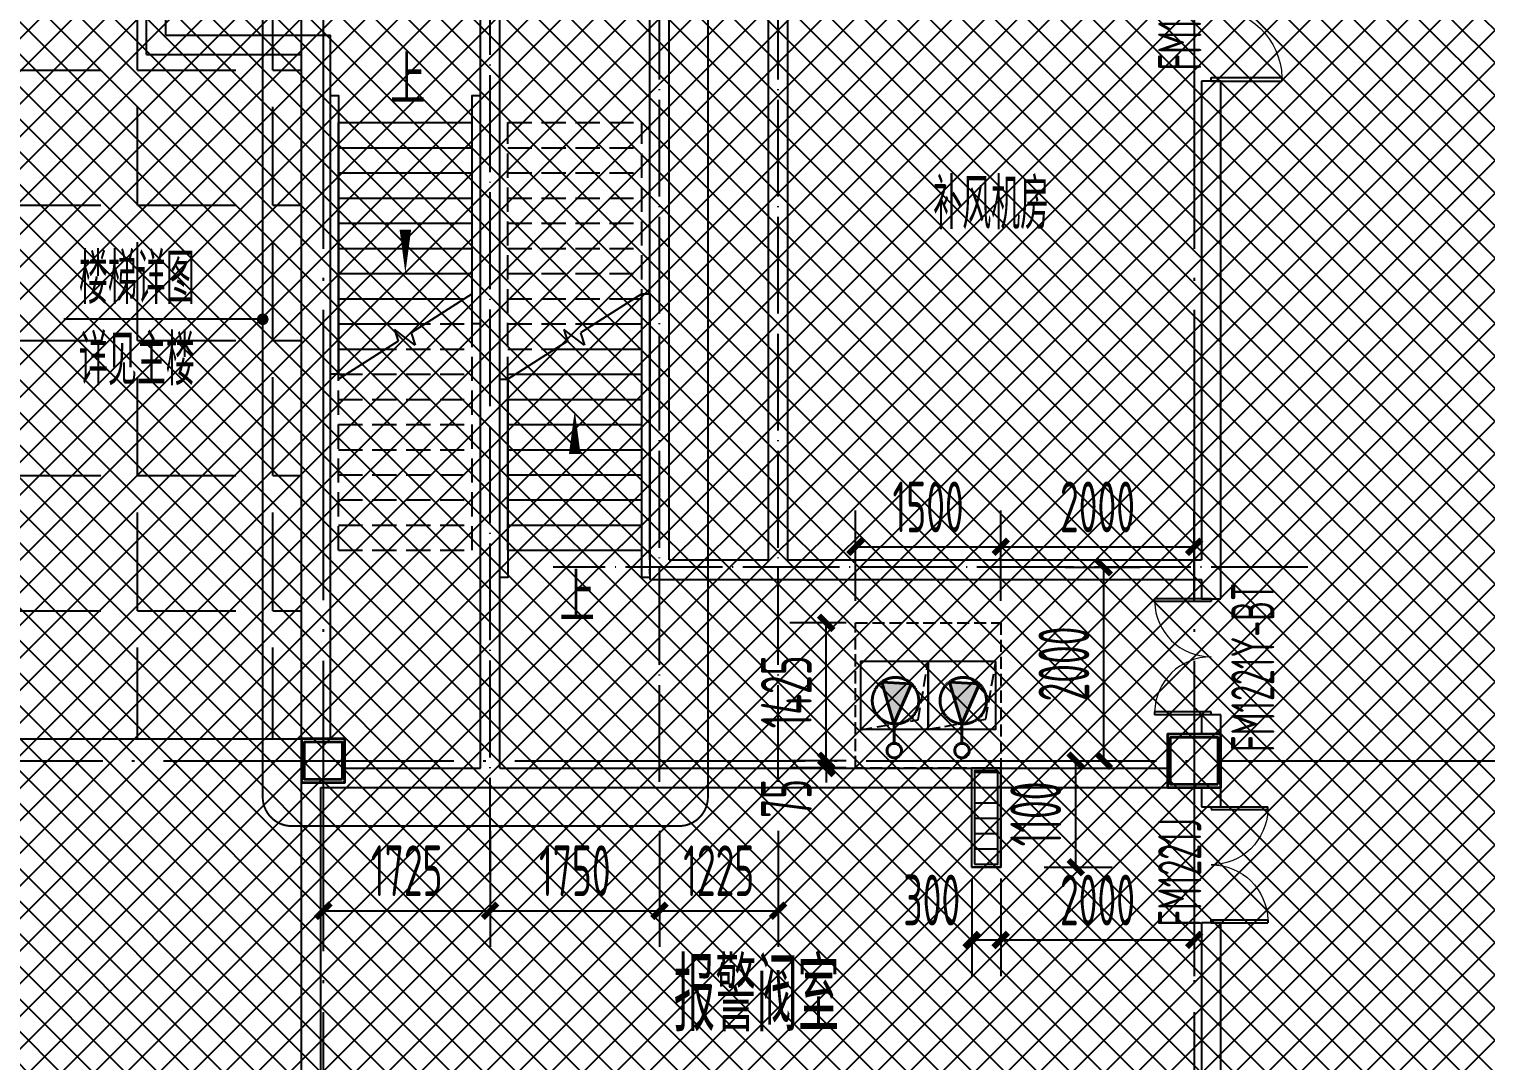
# Model space of a CAD drawing. Extents: x -473190 to 2138458, y -81875 to 2633646.
# Drawn here: x 978968 to 994020, y 95090 to 105754 of the extents above; entities that cross this region are included whole.
import ezdxf

# ---------------------------------------------------------------- set-up
doc = ezdxf.new("R2010")
doc.units = 0
doc.header["$LTSCALE"] = 1000
for name, pattern in [('__DASH', [0.35, 0.25, -0.1]), ('DASH', [0.35, 0.25, -0.1]), ('DOTE', [2.42, 2, -0.2, 0.02, -0.2]), ('排水', [1.1, 1, -0.1])]:
    doc.linetypes.add(name, pattern=pattern)
for name, color, linetype in [('03小品', 2, 'Continuous'), ('A-BEAM', 4, 'Continuous'), ('A-COLUMN', 2, 'Continuous'), ('A-DIM_SYMB', 3, 'Continuous'), ('A-PUB_TEXT', 7, 'Continuous'), ('A-ROOM_NAME', 23, 'Continuous'), ('A-STAIR', 3, 'Continuous'), ('A-WALL', 2, 'Continuous'), ('DIM_LEAD', 3, 'Continuous'), ('DOOR_FIRE', 4, 'Continuous'), ('DOOR_FIRE_TEXT', 7, 'Continuous'), ('DOTE', 1, 'DOTE'), ('PUB_DIM', 3, 'Continuous'), ('PUB_TEXT', 7, 'Continuous'), ('画水辅助', 6, 'Continuous'), ('索引线', 252, 'Continuous'), ('集水坑', 4, 'Continuous')]:
    doc.layers.add(name, color=color, linetype=linetype)
doc.layers.add('GPS-污水', color=2, linetype='排水', lineweight=40)
doc.layers.add('钢柱', color=51, linetype='Continuous', lineweight=35)
doc.styles.add('8B2_02', font='tssdeng.shx', dxfattribs={"width": 0.6, "bigfont": 'TSSDCHN.shx'})
doc.styles.add('_TCH_DIM', font='SIMPLEX', dxfattribs={"bigfont": 'GBCBIG'})
doc.styles.add('_TCH_DIM_T3', font='tssdeng.shx', dxfattribs={"width": 0.564706, "bigfont": '@@@tssdchn.shx'})
doc.styles.add('_TCH_WINDOW', font='tssdeng.shx', dxfattribs={"width": 0.8, "height": 3.5, "bigfont": 'tssdchn.shx'})
doc.styles.get("Standard").update_dxf_attribs({"font": 'gbenor.shx', "bigfont": 'gbcbig.shx'})
doc.dimstyles.new('_TCH_ARCH&&150', dxfattribs={"dimtxt": 525, "dimasz": 150, "dimexe": 375, "dimexo": 450, "dimgap": 150, "dimtad": 1, "dimdec": 0, "dimzin": 0, "dimdsep": 46, "dimtxsty": '_TCH_DIM_T3', "dimblk": 'ARCHTICK', "dimcen": 0.09, "dimclrt": 7, "dimazin": 2, "dimtfac": 1, "dimtdec": 0, "dimtix": 1, "dimtmove": 2, "dimatfit": 3, "dimfxl": 0, "dimtolj": 1, "dimtzin": 0, "dimarcsym": 0})

# ---------------------------------------------------------------- blocks, each defined once
blk = doc.blocks.new('$SB01_1')
h = blk.add_hatch(color=256)
h.dxf.hatch_style = 1
h.paths.add_polyline_path([(-0.381, -0.323), (0.5, 0), (-0.381, 0.323)])
h.paths.add_polyline_path([(0, 0), (0.002, 0), (0.002, 0.001), (0, 0.001)], flags=24)
h.paths.add_polyline_path([(0, -0.002), (0.003, -0.002), (0.003, -0.001), (0, -0.001)], flags=24)
h.paths.add_polyline_path([(0, -0.003), (0.003, -0.003), (0.003, -0.002), (0, -0.002)], flags=24)
for p, q in [((0.5, 0), (-0.381, 0.323)), ((-0.381, 0.323), (-0.381, -0.323)), ((0.5, 0), (-0.381, -0.323))]:
    blk.add_line(p, q)
blk.add_circle((0, 0), 0.5)
at = {"flags": 1}
for tag, p in [('UNIT', (0, 0)), ('SPEC', (0, -0.002)), ('WHAT', (0, -0.003))]:
    blk.add_attdef(tag, p, '', height=0.001, dxfattribs=at)
blk = doc.blocks.new('人防集水坑')
at = {"layer": 'GPS-污水', "linetype": '排水'}
for p, q in [((307486, 701151), (307284, 701151)), ((307486, 700451), (307284, 700451))]:
    blk.add_line(p, q, dxfattribs=at)
for centre in [(307561, 701151), (307561, 700451)]:
    blk.add_circle(centre, 75, dxfattribs=at)
at = {"layer": '集水坑', "linetype": 'DASH', "ltscale": 0.5}
blk.add_lwpolyline([(306241, 700051), (306241, 701551), (307741, 701551), (307741, 700051)], close=True, dxfattribs=at)
at = {"layer": '集水坑', "linetype": 'Continuous', "ltscale": 0.5}
for points in [[(306641, 701501), (306641, 700801), (307341, 700801), (307341, 701501)], [(306641, 700801), (306641, 700101), (307341, 700101), (307341, 700801)]]:
    blk.add_lwpolyline(points, close=True, dxfattribs=at)
at = {"layer": '集水坑', "linetype": 'DASH', "ltscale": 0.5}
for points in [[(307341, 700801), (307237, 701397), (306641, 701501)], [(307347, 700101), (307243, 700697), (306647, 700801)]]:
    blk.add_lwpolyline(points, dxfattribs=at)
at = {"layer": 'GPS-污水', "linetype": '排水', "xscale": -480.0000000000002, "yscale": 480.0000000000002, "zscale": 480.0000000000002, "rotation": 176.2535374729293}
for p in [(307045, 701164, 0), (307045, 700464, 0)]:
    blk.add_blockref('$SB01_1', p, dxfattribs=at)
blk = doc.blocks.new('_ArchTick')
at = {"color": 0, "linetype": 'ByBlock', "const_width": 0.4}
blk.add_lwpolyline([(-0.5, -0.5), (0.5, 0.5)], dxfattribs=at)
blk = doc.blocks.new('*D5296')
at = {"layer": 'Defpoints', "color": 0, "transparency": 16777216}
for p in [(80981, -86418), (81636, -86418), (81636, -86493)]:
    blk.add_point(p, dxfattribs=at)
at = {"layer": 'PUB_DIM', "color": 0, "lineweight": -2, "transparency": 16777216}
for p, q in [((80981, -86418), (80981, -86268)), ((81186, -86418), (80606, -86418)), ((81186, -86493), (80606, -86493)), ((80981, -86493), (80981, -86418)), ((80981, -86493), (80981, -86643))]:
    blk.add_line(p, q, dxfattribs=at)
at = {"layer": 'PUB_DIM', "color": 0, "lineweight": -2, "transparency": 16777216, "xscale": 150, "yscale": 150, "zscale": 150}
for p, rotation in [((80981, -86418), 270), ((80981, -86493), 90)]:
    blk.add_blockref('_ArchTick', p, dxfattribs=dict(at, rotation=rotation))
at = {"layer": 'PUB_DIM', "color": 7, "transparency": 16777216, "insert": (80569, -86808), "char_height": 525, "attachment_point": 5, "rotation": 90, "style": '_TCH_DIM_T3'}
blk.add_mtext('\\A1;75', dxfattribs=at)
blk = doc.blocks.new('*D5297')
at = {"layer": 'Defpoints', "color": 0, "transparency": 16777216}
for p in [(80981, -84993), (81636, -84993), (81636, -86418)]:
    blk.add_point(p, dxfattribs=at)
at = {"layer": 'PUB_DIM', "color": 0, "lineweight": -2, "transparency": 16777216}
for p, q in [((81186, -84993), (80606, -84993)), ((80981, -86418), (80981, -84993)), ((81186, -86418), (80606, -86418))]:
    blk.add_line(p, q, dxfattribs=at)
at = {"layer": 'PUB_DIM', "color": 0, "lineweight": -2, "transparency": 16777216, "xscale": 150, "yscale": 150, "zscale": 150}
for p, rotation in [((80981, -84993), 90), ((80981, -86418), 270)]:
    blk.add_blockref('_ArchTick', p, dxfattribs=dict(at, rotation=rotation))
at = {"layer": 'PUB_DIM', "color": 7, "transparency": 16777216, "insert": (80569, -85706), "char_height": 525, "attachment_point": 5, "rotation": 90, "style": '_TCH_DIM_T3'}
blk.add_mtext('\\A1;1425', dxfattribs=at)
blk = doc.blocks.new('*D5298')
at = {"layer": 'Defpoints', "color": 0, "transparency": 16777216}
for p in [(82784, -84207), (81284, -85215), (82784, -85215)]:
    blk.add_point(p, dxfattribs=at)
at = {"layer": 'PUB_DIM', "color": 0, "lineweight": -2, "transparency": 16777216}
for p, q in [((81284, -84765), (81284, -83832)), ((82784, -84765), (82784, -83832)), ((81284, -84207), (82784, -84207))]:
    blk.add_line(p, q, dxfattribs=at)
at = {"layer": 'PUB_DIM', "color": 0, "lineweight": -2, "transparency": 16777216, "xscale": 150, "yscale": 150, "zscale": 150, "rotation": 180}
blk.add_blockref('_ArchTick', (81284, -84207), dxfattribs=at)
at = {"layer": 'PUB_DIM', "color": 0, "lineweight": -2, "transparency": 16777216, "xscale": 150, "yscale": 150, "zscale": 150}
blk.add_blockref('_ArchTick', (82784, -84207), dxfattribs=at)
at = {"layer": 'PUB_DIM', "color": 7, "transparency": 16777216, "insert": (82034, -83795), "char_height": 525, "attachment_point": 5, "style": '_TCH_DIM_T3'}
blk.add_mtext('\\A1;1500', dxfattribs=at)
blk = doc.blocks.new('*D5299')
at = {"layer": 'Defpoints', "color": 0, "transparency": 16777216}
for p in [(84784, -84207), (82784, -85215), (84784, -85215)]:
    blk.add_point(p, dxfattribs=at)
at = {"layer": 'PUB_DIM', "color": 0, "lineweight": -2, "transparency": 16777216}
for p, q in [((82784, -84765), (82784, -83832)), ((84784, -84765), (84784, -83832)), ((82784, -84207), (84784, -84207))]:
    blk.add_line(p, q, dxfattribs=at)
at = {"layer": 'PUB_DIM', "color": 0, "lineweight": -2, "transparency": 16777216, "xscale": 150, "yscale": 150, "zscale": 150, "rotation": 180}
blk.add_blockref('_ArchTick', (82784, -84207), dxfattribs=at)
at = {"layer": 'PUB_DIM', "color": 0, "lineweight": -2, "transparency": 16777216, "xscale": 150, "yscale": 150, "zscale": 150}
blk.add_blockref('_ArchTick', (84784, -84207), dxfattribs=at)
at = {"layer": 'PUB_DIM', "color": 7, "transparency": 16777216, "insert": (83784, -83795), "char_height": 525, "attachment_point": 5, "style": '_TCH_DIM_T3'}
blk.add_mtext('\\A1;2000', dxfattribs=at)
blk = doc.blocks.new('*D5300')
at = {"layer": 'Defpoints', "color": 0, "transparency": 16777216}
for p in [(82484, -87186), (82784, -87186), (82784, -88270)]:
    blk.add_point(p, dxfattribs=at)
at = {"layer": 'PUB_DIM', "color": 0, "lineweight": -2, "transparency": 16777216}
for p, q in [((82484, -87636), (82484, -88645)), ((82784, -87636), (82784, -88645)), ((82484, -88270), (82784, -88270))]:
    blk.add_line(p, q, dxfattribs=at)
at = {"layer": 'PUB_DIM', "color": 0, "lineweight": -2, "transparency": 16777216, "xscale": 150, "yscale": 150, "zscale": 150, "rotation": 180}
blk.add_blockref('_ArchTick', (82484, -88270), dxfattribs=at)
at = {"layer": 'PUB_DIM', "color": 0, "lineweight": -2, "transparency": 16777216, "xscale": 150, "yscale": 150, "zscale": 150}
blk.add_blockref('_ArchTick', (82784, -88270), dxfattribs=at)
at = {"layer": 'PUB_DIM', "color": 7, "transparency": 16777216, "insert": (82072, -87858), "char_height": 525, "attachment_point": 5, "style": '_TCH_DIM_T3'}
blk.add_mtext('\\A1;300', dxfattribs=at)
blk = doc.blocks.new('*D5301')
at = {"layer": 'Defpoints', "color": 0, "transparency": 16777216}
for p in [(82784, -87186), (84784, -87186), (84784, -88270)]:
    blk.add_point(p, dxfattribs=at)
at = {"layer": 'PUB_DIM', "color": 0, "lineweight": -2, "transparency": 16777216}
for p, q in [((82784, -87636), (82784, -88645)), ((84784, -87636), (84784, -88645)), ((82784, -88270), (84784, -88270))]:
    blk.add_line(p, q, dxfattribs=at)
at = {"layer": 'PUB_DIM', "color": 0, "lineweight": -2, "transparency": 16777216, "xscale": 150, "yscale": 150, "zscale": 150, "rotation": 180}
blk.add_blockref('_ArchTick', (82784, -88270), dxfattribs=at)
at = {"layer": 'PUB_DIM', "color": 0, "lineweight": -2, "transparency": 16777216, "xscale": 150, "yscale": 150, "zscale": 150}
blk.add_blockref('_ArchTick', (84784, -88270), dxfattribs=at)
at = {"layer": 'PUB_DIM', "color": 7, "transparency": 16777216, "insert": (83784, -87858), "char_height": 525, "attachment_point": 5, "style": '_TCH_DIM_T3'}
blk.add_mtext('\\A1;2000', dxfattribs=at)
blk = doc.blocks.new('*D5302')
at = {"layer": 'Defpoints', "color": 0, "transparency": 16777216}
for p in [(82784, -86418), (83559, -86418), (82784, -87518)]:
    blk.add_point(p, dxfattribs=at)
at = {"layer": 'PUB_DIM', "color": 0, "lineweight": -2, "transparency": 16777216}
for p, q in [((83234, -86418), (83934, -86418)), ((83559, -87518), (83559, -86418)), ((83234, -87518), (83934, -87518))]:
    blk.add_line(p, q, dxfattribs=at)
at = {"layer": 'PUB_DIM', "color": 0, "lineweight": -2, "transparency": 16777216, "xscale": 150, "yscale": 150, "zscale": 150}
for p, rotation in [((83559, -86418), 90), ((83559, -87518), 270)]:
    blk.add_blockref('_ArchTick', p, dxfattribs=dict(at, rotation=rotation))
at = {"layer": 'PUB_DIM', "color": 7, "transparency": 16777216, "insert": (83146, -86968), "char_height": 525, "attachment_point": 5, "rotation": 90, "style": '_TCH_DIM_T3'}
blk.add_mtext('\\A1;1100', dxfattribs=at)
blk = doc.blocks.new('A$C00330F2E')
at = {"layer": '钢柱', "color": 4, "lineweight": 35}
for points in [[(40675, -54100), (40225, -54100), (40225, -54550), (40675, -54550)], [(40645, -54520), (40255, -54520), (40255, -54130), (40645, -54130)], [(49725, -54050), (49175, -54050), (49175, -54600), (49725, -54600)], [(49695, -54570), (49205, -54570), (49205, -54080), (49695, -54080)]]:
    blk.add_lwpolyline(points, close=True, dxfattribs=at)
blk = doc.blocks.new('*D5507')
at = {"layer": 'Defpoints', "color": 0, "transparency": 16777216}
for p in [(41325, -40575), (43050, -40575), (43050, -41850)]:
    blk.add_point(p, dxfattribs=at)
at = {"layer": 'PUB_DIM', "color": 0, "lineweight": -2, "transparency": 16777216}
for p, q in [((41325, -41025), (41325, -42225)), ((43050, -41025), (43050, -42225)), ((41325, -41850), (43050, -41850))]:
    blk.add_line(p, q, dxfattribs=at)
at = {"layer": 'PUB_DIM', "color": 0, "lineweight": -2, "transparency": 16777216, "xscale": 150, "yscale": 150, "zscale": 150, "rotation": 180}
blk.add_blockref('_ArchTick', (41325, -41850), dxfattribs=at)
at = {"layer": 'PUB_DIM', "color": 0, "lineweight": -2, "transparency": 16777216, "xscale": 150, "yscale": 150, "zscale": 150}
blk.add_blockref('_ArchTick', (43050, -41850), dxfattribs=at)
at = {"layer": 'PUB_DIM', "color": 7, "transparency": 16777216, "insert": (42188, -41437), "char_height": 525, "attachment_point": 5, "style": '_TCH_DIM_T3'}
blk.add_mtext('\\A1;1725', dxfattribs=at)
blk = doc.blocks.new('*D5508')
at = {"layer": 'Defpoints', "color": 0, "transparency": 16777216}
for p in [(43050, -40575), (44800, -40575), (44800, -41850)]:
    blk.add_point(p, dxfattribs=at)
at = {"layer": 'PUB_DIM', "color": 0, "lineweight": -2, "transparency": 16777216}
for p, q in [((43050, -41025), (43050, -42225)), ((44800, -41025), (44800, -42225)), ((43050, -41850), (44800, -41850))]:
    blk.add_line(p, q, dxfattribs=at)
at = {"layer": 'PUB_DIM', "color": 0, "lineweight": -2, "transparency": 16777216, "xscale": 150, "yscale": 150, "zscale": 150, "rotation": 180}
blk.add_blockref('_ArchTick', (43050, -41850), dxfattribs=at)
at = {"layer": 'PUB_DIM', "color": 0, "lineweight": -2, "transparency": 16777216, "xscale": 150, "yscale": 150, "zscale": 150}
blk.add_blockref('_ArchTick', (44800, -41850), dxfattribs=at)
at = {"layer": 'PUB_DIM', "color": 7, "transparency": 16777216, "insert": (43925, -41437), "char_height": 525, "attachment_point": 5, "style": '_TCH_DIM_T3'}
blk.add_mtext('\\A1;1750', dxfattribs=at)
blk = doc.blocks.new('*D5509')
at = {"layer": 'Defpoints', "color": 0, "transparency": 16777216}
for p in [(44800, -40575), (46025, -40575), (46025, -41850)]:
    blk.add_point(p, dxfattribs=at)
at = {"layer": 'PUB_DIM', "color": 0, "lineweight": -2, "transparency": 16777216}
for p, q in [((44800, -41025), (44800, -42225)), ((46025, -41025), (46025, -42225)), ((44800, -41850), (46025, -41850))]:
    blk.add_line(p, q, dxfattribs=at)
at = {"layer": 'PUB_DIM', "color": 0, "lineweight": -2, "transparency": 16777216, "xscale": 150, "yscale": 150, "zscale": 150, "rotation": 180}
blk.add_blockref('_ArchTick', (44800, -41850), dxfattribs=at)
at = {"layer": 'PUB_DIM', "color": 0, "lineweight": -2, "transparency": 16777216, "xscale": 150, "yscale": 150, "zscale": 150}
blk.add_blockref('_ArchTick', (46025, -41850), dxfattribs=at)
at = {"layer": 'PUB_DIM', "color": 7, "transparency": 16777216, "insert": (45412, -41437), "char_height": 525, "attachment_point": 5, "style": '_TCH_DIM_T3'}
blk.add_mtext('\\A1;1225', dxfattribs=at)
blk = doc.blocks.new('*D5510')
at = {"layer": 'Defpoints', "color": 0, "transparency": 16777216}
for p in [(48541, -38300), (49390, -38300), (48541, -40300)]:
    blk.add_point(p, dxfattribs=at)
at = {"layer": 'PUB_DIM', "color": 0, "lineweight": -2, "transparency": 16777216}
for p, q in [((48991, -38300), (49765, -38300)), ((49390, -40300), (49390, -38300)), ((48991, -40300), (49765, -40300))]:
    blk.add_line(p, q, dxfattribs=at)
at = {"layer": 'PUB_DIM', "color": 0, "lineweight": -2, "transparency": 16777216, "xscale": 150, "yscale": 150, "zscale": 150}
for p, rotation in [((49390, -38300), 90), ((49390, -40300), 270)]:
    blk.add_blockref('_ArchTick', p, dxfattribs=dict(at, rotation=rotation))
at = {"layer": 'PUB_DIM', "color": 7, "transparency": 16777216, "insert": (48978, -39300), "char_height": 525, "attachment_point": 5, "rotation": 90, "style": '_TCH_DIM_T3'}
blk.add_mtext('\\A1;2000', dxfattribs=at)
blk = doc.blocks.new('ADFASDF')
h = blk.add_hatch()
h.set_pattern_fill('ANSI37', color=8, scale=150)
h.set_pattern_definition([(45, (0, 0), (-168.3798, 168.3798), []), (135, (0, 0), (-168.3798, -168.3798), [])])
h.paths.add_polyline_path([(521397, 239186), (521397, 224886), (539697, 224886), (539697, 169261), (524947, 169261), (524947, 171211), (527822, 171211), (527922, 176611), (501318, 176611), (501125, 109884), (530547, 109887), (530547, 107449), (538188, 100503), (536147, 98236), (540086, 94690), (517812, 69953), (517812, 59790), (482108, 20136), (405247, 20136), (405247, 26086), (391997, 40436), (391997, 64736), (399997, 64738), (399997, 239186), (409022, 239186)])
blk = doc.blocks.new('$DorLib2D$00000002')
for p, q in [((-0.5, 0), (-0.5, 0.4875)), ((-0.475, 0.4875), (-0.5, 0.4875)), ((-0.475, 0), (-0.475, 0.4875)), ((0.475, 0), (0.475, 0.4875)), ((0.475, 0.4875), (0.5, 0.4875)), ((0.5, 0), (0.5, 0.4875)), ((-0.5, 0), (-0.475, 0)), ((0.5, 0), (0.475, 0))]:
    blk.add_line(p, q)
at = {"lineweight": 13}
for centre, start, end in [((-0.4875, 0), 0, 88.53072), ((0.4875, 0), 91.46928, 180)]:
    blk.add_arc(centre, 0.4875, start, end, dxfattribs=at)
blk = doc.blocks.new('A$C3672542B')
at = {"layer": '03小品'}
h = blk.add_hatch(dxfattribs=at)
h.set_pattern_fill('ANSI31', color=8, scale=100, angle=135, style=0)
h.set_pattern_definition([(180, (107917.06, 142842.2), (-1e-14, -158.75), [])])
h.paths.add_polyline_path([(82513.7, -87488.2), (82753.7, -87488.2), (82753.7, -86523.2), (82513.7, -86523.2)])
at = {"layer": '03小品', "color": 4}
blk.add_line((82783.7, -86493.2), (82783.7, -87518.2), dxfattribs=at)
for points in [[(82483.7, -87518.2), (82783.7, -87518.2), (82783.7, -86493.2), (82483.7, -86493.2)], [(82513.7, -87488.2), (82753.7, -87488.2), (82753.7, -86523.2), (82513.7, -86523.2)]]:
    blk.add_lwpolyline(points, close=True, dxfattribs=at)
at = {"layer": '画水辅助'}
blk.add_line((82783.7, -87518.2), (82483.7, -87518.2), dxfattribs=at)
at = {"layer": '集水坑', "linetype": 'Continuous', "rotation": 270}
blk.add_blockref('人防集水坑', (-618767, 221247.8), dxfattribs=at)
at = {"layer": 'PUB_DIM'}
for p1, p2, distance, picture, middle in [((81283.7, -85215.4), (82783.7, -85215.4), 1008.2, '*D5298', (82033.7, -83794.7)), ((82783.7, -85215.4), (84783.7, -85215.4), 1008.2, '*D5299', (83783.7, -83794.7)), ((81636.1, -86418.2), (81636.1, -84993.2), 654.8, '*D5297', (80568.7, -85705.7)), ((82783.7, -87518.2), (82783.7, -86418.2), -775.2, '*D5302', (83146.4, -86968.2)), ((82783.7, -87186.5), (84783.7, -87186.5), -1083.9, '*D5301', (83783.7, -87857.8))]:
    dim = blk.add_aligned_dim(p1=p1, p2=p2, distance=distance, dimstyle='_TCH_ARCH&&150', dxfattribs=at)
    dim.commit()
    dim.dimension.update_dxf_attribs({"geometry": picture, "text_midpoint": middle})
for base, p1, p2, angle, picture, middle in [((80981.2, -86418.2), (81636.1, -86493.2), (81636.1, -86418.2), 90, '*D5296', (80568.7, -86808)), ((82783.7, -88270.3), (82483.7, -87186.5), (82783.7, -87186.5), 0, '*D5300', (82072, -87857.8))]:
    dim = blk.add_linear_dim(base=base, p1=p1, p2=p2, angle=angle, dimstyle='_TCH_ARCH&&150', dxfattribs=at)
    dim.commit()
    dim.dimension.update_dxf_attribs({"geometry": picture, "text_midpoint": middle, "dimtype": 161})
blk = doc.blocks.new('A$C2B5B1B2C')
at = {"layer": 'DOTE', "linetype": 'DOTE', "ltscale": 0.5}
for p, q in [((46025, -40517.9), (46025, 9700)), ((43050, -41475), (43050, -30175)), ((44800, -40517.9), (44800, -30175)), ((51500, -38300), (43700, -38300))]:
    blk.add_line(p, q, dxfattribs=at)
at = {"layer": 'PUB_DIM'}
for p1, p2, distance, picture, middle in [((48540.8, -40300), (48540.8, -38300), -849.6, '*D5510', (48978, -39300)), ((41325, -40574.7), (43050, -40574.7), -1275, '*D5507', (42187.5, -41437.2)), ((43050, -40574.7), (44800, -40574.7), -1275, '*D5508', (43925, -41437.2)), ((44800, -40574.7), (46025, -40574.7), -1275, '*D5509', (45412.5, -41437.2))]:
    dim = blk.add_aligned_dim(p1=p1, p2=p2, distance=distance, dimstyle='_TCH_ARCH&&150', dxfattribs=at)
    dim.commit()
    dim.dimension.update_dxf_attribs({"geometry": picture, "text_midpoint": middle})

msp = doc.modelspace()

# ---------------------------------------------------------------- hatches: boundary and pattern name
h = msp.add_hatch()
h.set_pattern_fill('ANGLE', color=252, scale=400)
h.set_pattern_definition([(0, (1013615.3, 327452.8), (0, 1397), [1016, -381]), (90, (1013615.3, 327452.8), (-1397, 9e-14), [1016, -381])])
h.paths.add_polyline_path([(981781.7, 98417.4), (959631.7, 98417.4), (959631.7, 115967.4), (981781.7, 115967.4)])

# ---------------------------------------------------------------- linework, layer by layer
at = {"layer": 'A-BEAM'}
for points in [[(982163.7, 102187.4), (982081.7, 102187.4), (982081.7, 105068.1), (982163.7, 105068.1)], [(983629.4, 102707.4), (983547.4, 102707.4), (983547.4, 105068.1), (983629.4, 105068.1)], [(985299.7, 103018.4), (985381.7, 103018.4), (985381.7, 100086.7), (985299.7, 100086.7)], [(983831.7, 102135.6), (983913.7, 102135.6), (983913.7, 100086.7), (983831.7, 100086.7)]]:
    msp.add_lwpolyline(points, close=True, dxfattribs=at)
at = {"layer": 'A-COLUMN'}
for p, q in [((991281.7, 98467.4), (990731.7, 98467.4)), ((990731.7, 98467.4), (990731.7, 97917.4)), ((991281.7, 97917.4), (991281.7, 98467.4)), ((982232.1, 98417.4), (981781.7, 98417.4)), ((981781.7, 98417.4), (981781.7, 97967.4)), ((982232.1, 97967.4), (982232.1, 98417.4)), ((981781.7, 97967.4), (982232.1, 97967.4)), ((990731.7, 97917.4), (991281.7, 97917.4))]:
    msp.add_line(p, q, dxfattribs=at)
at = {"layer": 'A-DIM_SYMB'}
for points in [[(982855.5, 104897.4, 0, 0, 0), (982855.5, 103232.4, 0, 120, 0), (982855.5, 103682.4, 0, 0, 0)], [(984605.5, 100230.1, 0, 0, 0), (984605.5, 101812.4, 0, 120, 0), (984605.5, 101362.4, 0, 0, 0)]]:
    msp.add_lwpolyline(points, format="xyseb", dxfattribs=at)
at = {"layer": 'A-STAIR', "color": 8, "linetype": '__DASH'}
for p, q in [((982163.7, 100367.4), (982163.7, 104787.4)), ((982163.7, 104787.4), (983547.4, 104787.4)), ((983547.4, 100367.4), (983547.4, 104787.4)), ((983913.7, 100367.4), (983913.7, 104787.4)), ((983913.7, 104787.4), (985297.4, 104787.4)), ((985297.4, 100367.4), (985297.4, 104787.4)), ((982163.7, 104527.4), (983547.4, 104527.4)), ((983913.7, 104527.4), (985297.4, 104527.4)), ((982163.7, 104267.4), (983547.4, 104267.4)), ((983913.7, 104267.4), (985297.4, 104267.4)), ((982163.7, 104007.4), (983547.4, 104007.4)), ((983913.7, 104007.4), (985297.4, 104007.4)), ((982163.7, 103747.4), (983547.4, 103747.4)), ((983913.7, 103747.4), (985297.4, 103747.4)), ((982163.7, 103487.4), (983547.4, 103487.4)), ((983913.7, 103487.4), (985297.4, 103487.4)), ((982163.7, 103227.4), (983547.4, 103227.4)), ((983913.7, 103227.4), (985297.4, 103227.4)), ((982163.7, 102967.4), (983547.4, 102967.4)), ((983913.7, 102967.4), (985297.4, 102967.4)), ((982163.7, 102707.4), (983547.4, 102707.4)), ((983913.7, 102707.4), (985297.4, 102707.4)), ((982163.7, 102447.4), (983547.4, 102447.4)), ((983913.7, 102447.4), (985297.4, 102447.4)), ((982163.7, 102187.4), (983547.4, 102187.4)), ((983913.7, 102187.4), (985297.4, 102187.4)), ((982163.7, 101927.4), (983547.4, 101927.4)), ((983913.7, 101927.4), (985297.4, 101927.4)), ((982163.7, 101667.4), (983547.4, 101667.4)), ((983913.7, 101667.4), (985297.4, 101667.4)), ((982163.7, 101407.4), (983547.4, 101407.4)), ((983913.7, 101407.4), (985297.4, 101407.4)), ((982163.7, 101147.4), (983547.4, 101147.4)), ((983913.7, 101147.4), (985297.4, 101147.4)), ((982163.7, 100887.4), (983547.4, 100887.4)), ((983913.7, 100887.4), (985297.4, 100887.4)), ((982163.7, 100627.4), (983547.4, 100627.4)), ((983913.7, 100627.4), (985297.4, 100627.4)), ((982163.7, 100367.4), (983547.4, 100367.4)), ((983913.7, 100367.4), (985297.4, 100367.4))]:
    msp.add_line(p, q, dxfattribs=at)
at = {"layer": 'A-STAIR'}
for p, q in [((982163.7, 102135.4), (982163.7, 104787.4)), ((982163.7, 104787.4), (983547.4, 104787.4)), ((983547.4, 103019.4), (983547.4, 104787.4)), ((982163.7, 104527.4), (983547.4, 104527.4)), ((982163.7, 104267.4), (983547.4, 104267.4)), ((982163.7, 104007.4), (983547.4, 104007.4)), ((982163.7, 103747.4), (983547.4, 103747.4)), ((982163.7, 103487.4), (983547.4, 103487.4)), ((982163.7, 103227.4), (983547.4, 103227.4)), ((982163.7, 102967.4), (983466, 102967.4)), ((983547.4, 103019.4), (982914.4, 102615)), ((985297.4, 103019.4), (984664.4, 102615)), ((985216, 102967.4), (985297.4, 102967.4)), ((985297.4, 100367.4), (985297.4, 103019.4)), ((982163.7, 102707.4), (983059, 102707.4)), ((984809, 102707.4), (985297.4, 102707.4)), ((982779.8, 102529), (982163.7, 102135.4)), ((982955.2, 102486.3), (982741.6, 102649.8)), ((982741.6, 102649.8), (982779.8, 102529)), ((982914.4, 102615), (982955.2, 102486.3)), ((984529.8, 102529), (983913.7, 102135.4)), ((984705.2, 102486.3), (984491.6, 102649.8)), ((984491.6, 102649.8), (984529.8, 102529)), ((984664.4, 102615), (984705.2, 102486.3)), ((982163.7, 102447.4), (982652.1, 102447.4)), ((984402.1, 102447.4), (985297.4, 102447.4)), ((982163.7, 102187.4), (982245.1, 102187.4)), ((983913.7, 100367.4), (983913.7, 102135.4)), ((983995.1, 102187.4), (985297.4, 102187.4)), ((983913.7, 101927.4), (985297.4, 101927.4)), ((983913.7, 101667.4), (985297.4, 101667.4)), ((983913.7, 101407.4), (985297.4, 101407.4)), ((983913.7, 101147.4), (985297.4, 101147.4)), ((983913.7, 100887.4), (985297.4, 100887.4)), ((983913.7, 100627.4), (985297.4, 100627.4)), ((983913.7, 100367.4), (985297.4, 100367.4))]:
    msp.add_line(p, q, dxfattribs=at)
at = {"layer": 'A-WALL'}
for p, q in [((980181.7, 105492.4), (980181.7, 109717.4)), ((980381.7, 105692.4), (980381.7, 109717.4)), ((985581.7, 100267.4), (985581.7, 107417.4)), ((986606.7, 104062.4), (986606.7, 107367.4)), ((983631.7, 98117.4), (983631.7, 107217.4)), ((983831.7, 98117.4), (983831.7, 107217.4)), ((985381.7, 100267.4), (985381.7, 107217.4)), ((986806.7, 104062.4), (986806.7, 107267.4)), ((980381.7, 105692.4), (982081.7, 105692.4)), ((982081.7, 98417.4), (982081.7, 105692.4)), ((980181.7, 105492.4), (981781.7, 105492.4)), ((981781.7, 98417.4), (981781.7, 105492.4)), ((991281.7, 105217.4), (991081.7, 105217.4)), ((991081.7, 105217.4), (991081.7, 100267.4)), ((991281.7, 100167.4), (991281.7, 105217.4)), ((986606.7, 100267.4), (986606.7, 104069.4)), ((986806.7, 100267.4), (986806.7, 104069.4)), ((985581.7, 100267.4), (986606.7, 100267.4)), ((986806.7, 100267.4), (991081.7, 100267.4)), ((985377.5, 100167.5), (985377.7, 100171.7)), ((985377.5, 100167.5), (985381.7, 100067.4)), ((991281.7, 99867.4), (991281.7, 100167.4)), ((985381.7, 100067.4), (985481.7, 100067.4)), ((985481.7, 100067.4), (986706.7, 100067.4)), ((986706.7, 100067.4), (991081.7, 100067.4)), ((991081.7, 100067.4), (991081.7, 99867.4)), ((991081.7, 99867.4), (991281.7, 99867.4)), ((991281.7, 98667.4), (991081.7, 98667.4)), ((991081.7, 98667.4), (991081.7, 98467.4)), ((991281.7, 98467.4), (991281.7, 98667.4)), ((982232.1, 98117.4), (983631.7, 98117.4)), ((983831.7, 98117.4), (990731.7, 98117.4)), ((981781.7, 94617.4), (981781.7, 97967.4)), ((981981.7, 94717.4), (981981.7, 97917.4)), ((981981.7, 97917.4), (983731.7, 97917.4)), ((983731.7, 97917.4), (990731.7, 97917.4)), ((991081.7, 97917.4), (991081.7, 97717.4)), ((991281.7, 97717.4), (991281.7, 97917.4)), ((991081.7, 97717.4), (991281.7, 97717.4)), ((991281.7, 96517.4), (991081.7, 96517.4)), ((991081.7, 96517.4), (991081.7, 94717.4)), ((991281.7, 94617.4), (991281.7, 96517.4))]:
    msp.add_line(p, q, dxfattribs=at)
at = {"layer": 'DIM_LEAD'}
for p, q in [((980426.9, 102755.4), (979325.5, 102755.4)), ((981381.7, 102755.4), (980426.9, 102755.4)), ((981381.7, 102755.4), (980426.9, 102755.4)), ((981381.7, 102755.4), (980426.9, 102755.4)), ((981381.7, 102755.4), (980426.9, 102755.4))]:
    msp.add_line(p, q, dxfattribs=at)
at = {"layer": 'DIM_LEAD', "const_width": 60}
msp.add_lwpolyline([(981411.7, 102755.4, 1), (981351.7, 102755.4, 1)], format="xyb", close=True, dxfattribs=at)
msp.add_lwpolyline([(981411.7, 102755.4, 1), (981351.7, 102755.4, 1)], format="xyb", close=True, dxfattribs=at)
msp.add_lwpolyline([(981411.7, 102755.4, 1), (981351.7, 102755.4, 1)], format="xyb", close=True, dxfattribs=at)
msp.add_lwpolyline([(981411.7, 102755.4, 1), (981351.7, 102755.4, 1)], format="xyb", close=True, dxfattribs=at)
at = {"layer": 'DOTE', "color": 16, "linetype": 'DOTE', "ltscale": 1.5}
for p, q in [((982006.7, 171823.5), (982006.7, -58315.4)), ((991006.7, 171823.5), (991006.7, -58315.4)), ((900498, 98192.4), (1024406.7, 98192.4))]:
    msp.add_line(p, q, dxfattribs=at)
at = {"layer": '索引线', "linetype": 'DASH', "const_width": 20}
msp.add_lwpolyline([(981781.7, 98417.4), (959631.7, 98417.4), (959631.7, 115967.4), (981781.7, 115967.4)], close=True, dxfattribs=at)
msp.add_lwpolyline([(981681.7, 107817.4), (985681.7, 107817.4, -0.4142136), (985981.7, 107517.4), (985981.7, 97817.4, -0.4142136), (985681.7, 97517.4), (981681.7, 97517.4, -0.4142136), (981381.7, 97817.4), (981381.7, 107517.4, -0.4142136)], format="xyb", close=True, dxfattribs=at)

# ---------------------------------------------------------------- block references
for name, p in [('A$C3672542B', (906223, 184610.6)), ('ADFASDF', (518159.5, -74243.9)), ('A$C2B5B1B2C', (940681.7, 138492.4)), ('A$C00330F2E', (941556.7, 152517.4)), ('A$C00330F2E', (941556.7, 152517.4))]:
    msp.add_blockref(name, p)
at = {"layer": 'DOOR_FIRE'}
ref = msp.add_blockref('$DorLib2D$00000002', (991181.7, 105967.4), dxfattribs=dict(at, xscale=1500, yscale=-1500, zscale=200, rotation=90.00000000001111))
ref.add_attrib('A', 'FM1521J', (991079.8, 105327.7), dxfattribs={"layer": 'DOOR_FIRE_TEXT', "height": 446.25, "rotation": 90, "style": '_TCH_WINDOW', "width": 0.564706})
ref = msp.add_blockref('$DorLib2D$00000002', (991181.7, 99267.4), dxfattribs=dict(at, xscale=1200, yscale=1200, zscale=200, rotation=90.00000000001239))
ref.add_attrib('A', 'FM1221Y-BT', (991835, 98283.6), dxfattribs={"layer": 'DOOR_FIRE_TEXT', "height": 446.25, "rotation": 90, "style": '_TCH_WINDOW', "width": 0.564706})
ref = msp.add_blockref('$DorLib2D$00000002', (991181.7, 97117.4), dxfattribs=dict(at, xscale=1200, yscale=-1200, zscale=200, rotation=89.99999999999216))
ref.add_attrib('A', 'FM1221J', (991079.8, 96477.7), dxfattribs={"layer": 'DOOR_FIRE_TEXT', "height": 446.25, "rotation": 90, "style": '_TCH_WINDOW', "width": 0.564706})

# ---------------------------------------------------------------- texts
at = {"layer": 'A-PUB_TEXT', "style": '_TCH_DIM'}
for p in [(982699.2, 104974.7), (984449.2, 99627.8)]:
    msp.add_text('上', height=506.4, dxfattribs=at).set_placement(p)
at = {"layer": 'A-ROOM_NAME', "style": '8B2_02', "width": 0.6}
for s, height, p in [('补风机房', 525, (988310.1, 103685.9)), ('报警阀室', 750, (985628.5, 95396.1))]:
    msp.add_text(s, height=height, dxfattribs=at).set_placement(p)
at = {"layer": 'PUB_TEXT', "style": '8B2_02', "width": 0.6}
for s, p in [('楼梯详图', (979483, 102912.9)), ('详见主楼', (979483, 102072.9))]:
    msp.add_text(s, height=525, dxfattribs=at).set_placement(p)

doc.saveas('drawing.dxf')
